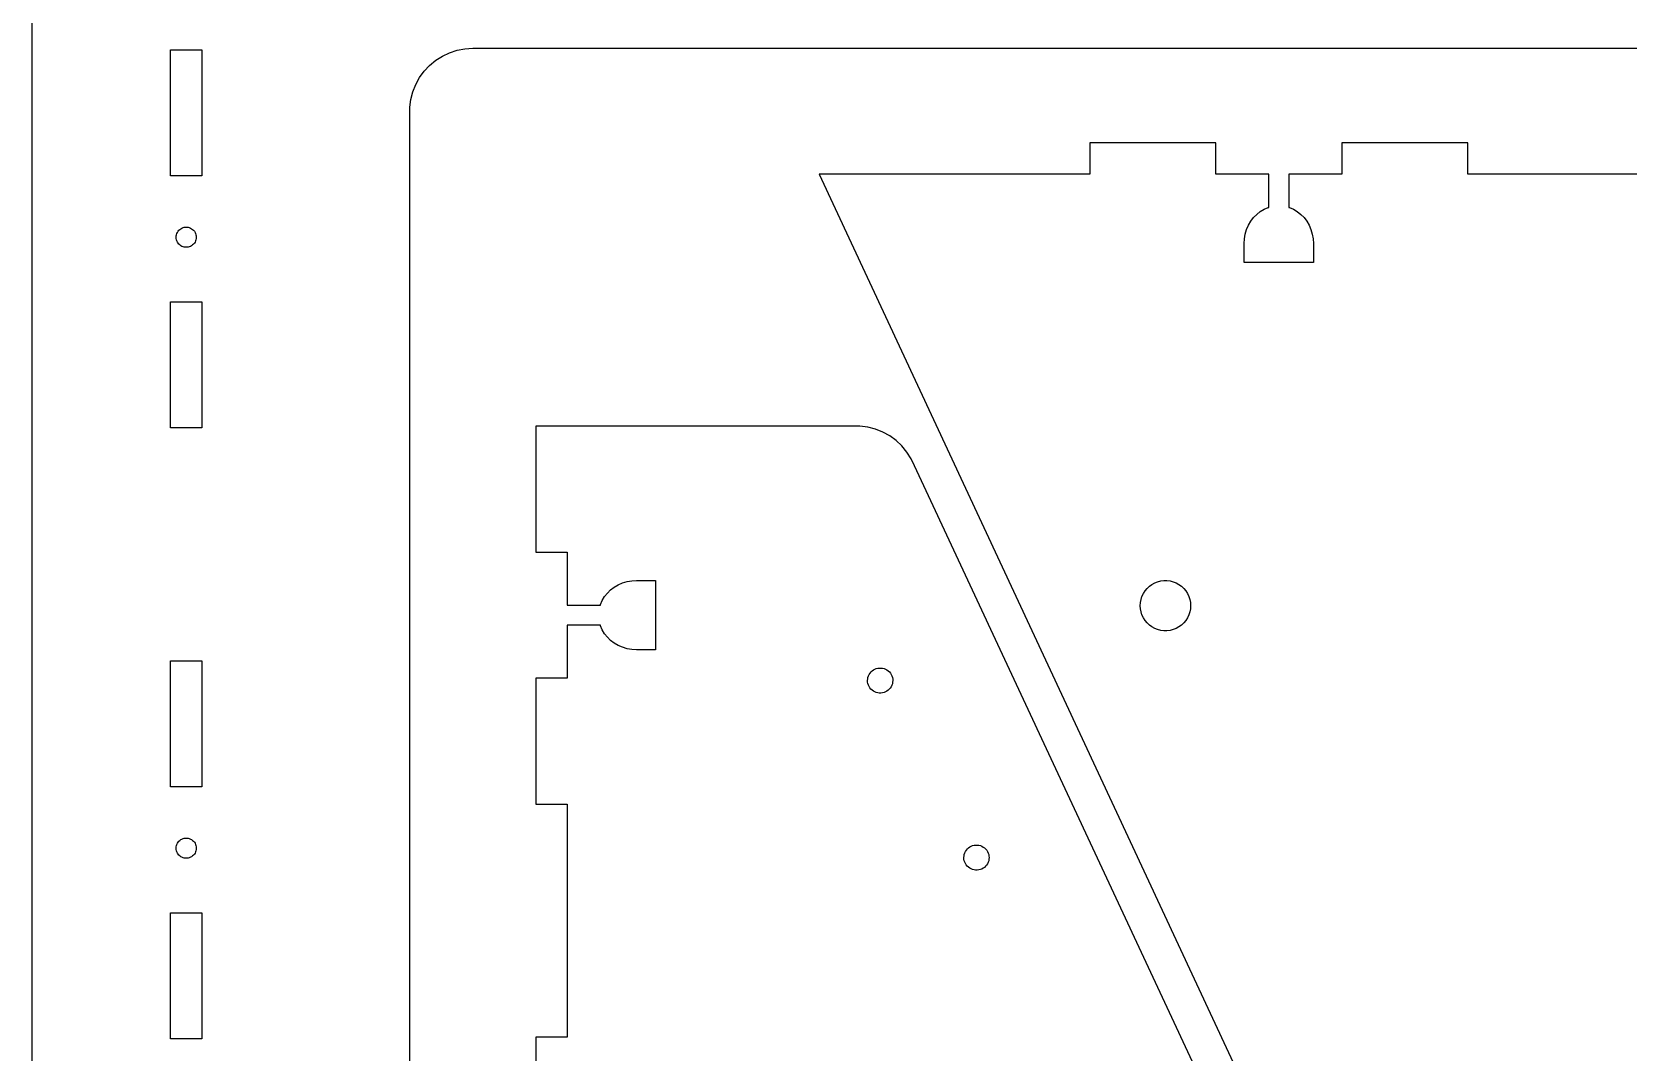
# Model space of a CAD drawing. Header units: metres. Extents: x -400 to 400, y -75 to 435.
# Drawn here: x 10 to 263.5, y 175.6 to 337.6 of the extents above; entities that cross this region are included whole.
import ezdxf

# ---------------------------------------------------------------- set-up
doc = ezdxf.new("R2010")
doc.units = ezdxf.units.M

msp = doc.modelspace()

# ---------------------------------------------------------------- linework, layer by layer
for p, q in [((10, 425), (10, 6)), ((32, 314.75), (32, 334.75)), ((32, 334.75), (37, 334.75)), ((37, 334.75), (37, 314.75)), ((76.3187, 334.298), (77.5131, 334.686)), ((77.5131, 334.686), (78.7467, 334.921)), ((78.7467, 334.921), (80, 335)), ((80, 335), (330, 335)), ((72.2949, 331.374), (73.1545, 332.29)), ((73.1545, 332.29), (74.1221, 333.09)), ((74.1221, 333.09), (75.1824, 333.763)), ((75.1824, 333.763), (76.3187, 334.298)), ((70.9517, 329.258), (71.5567, 330.358)), ((71.5567, 330.358), (72.2949, 331.374)), ((70.1771, 326.874), (70.4894, 328.09)), ((70.4894, 328.09), (70.9517, 329.258)), ((70, 61), (70, 325)), ((70, 325), (70.0197, 325)), ((70.0197, 325.628), (70.1771, 326.874)), ((70.0197, 325), (70.0197, 325.628)), ((198, 320), (178, 320)), ((178, 320), (178, 315)), ((198, 315), (198, 320)), ((238, 320), (218, 320)), ((218, 320), (218, 315)), ((238, 315), (238, 320)), ((37, 314.75), (32, 314.75)), ((178, 315), (135, 315)), ((135, 315), (259.831, 47.299)), ((206.4, 315), (198, 315)), ((206.4, 309.734), (206.4, 315)), ((218, 315), (209.6, 315)), ((209.6, 315), (209.6, 309.734)), ((315, 315), (238, 315)), ((205.053, 309.066), (205.658, 309.429)), ((205.658, 309.429), (206.3, 309.706)), ((206.3, 309.706), (206.4, 309.734)), ((209.6, 309.734), (209.7, 309.706)), ((209.7, 309.706), (210.342, 309.429)), ((210.342, 309.429), (210.947, 309.066)), ((202.886, 306.209), (203.18, 306.891)), ((203.18, 306.891), (203.55, 307.527)), ((203.55, 307.527), (203.991, 308.107)), ((203.991, 308.107), (204.494, 308.623)), ((204.494, 308.623), (205.053, 309.066)), ((210.947, 309.066), (211.506, 308.623)), ((211.506, 308.623), (212.009, 308.107)), ((212.009, 308.107), (212.45, 307.527)), ((212.45, 307.527), (212.82, 306.891)), ((212.82, 306.891), (213.114, 306.209)), ((32.9, 305), (32.9126, 305.201)), ((32.9126, 304.799), (32.9, 305)), ((32.9126, 305.201), (32.9503, 305.398)), ((32.9503, 304.602), (32.9126, 304.799)), ((32.9503, 305.398), (33.0124, 305.589)), ((33.0124, 304.411), (32.9503, 304.602)), ((33.0124, 305.589), (33.0979, 305.771)), ((33.0979, 304.229), (33.0124, 304.411)), ((33.0979, 305.771), (33.2056, 305.94)), ((33.2056, 304.06), (33.0979, 304.229)), ((33.2056, 305.94), (33.3337, 306.095)), ((33.3337, 306.095), (33.4801, 306.233)), ((33.4801, 306.233), (33.6427, 306.351)), ((33.6427, 306.351), (33.8188, 306.448)), ((33.8188, 306.448), (34.0056, 306.522)), ((34.0056, 306.522), (34.2002, 306.572)), ((34.2002, 306.572), (34.3995, 306.597)), ((34.3995, 306.597), (34.6005, 306.597)), ((34.6005, 306.597), (34.7998, 306.572)), ((34.7998, 306.572), (34.9944, 306.522)), ((34.9944, 306.522), (35.1812, 306.448)), ((35.1812, 306.448), (35.3573, 306.351)), ((35.3573, 306.351), (35.5199, 306.233)), ((35.5199, 306.233), (35.6663, 306.095)), ((35.6663, 306.095), (35.7944, 305.94)), ((35.7944, 305.94), (35.9021, 305.771)), ((35.9021, 304.229), (35.7944, 304.06)), ((35.9021, 305.771), (35.9876, 305.589)), ((35.9876, 304.411), (35.9021, 304.229)), ((35.9876, 305.589), (36.0497, 305.398)), ((36.0497, 304.602), (35.9876, 304.411)), ((36.0497, 305.398), (36.0874, 305.201)), ((36.0874, 304.799), (36.0497, 304.602)), ((36.0874, 305.201), (36.1, 305)), ((36.1, 305), (36.0874, 304.799)), ((202.5, 304), (202.543, 304.752)), ((202.543, 304.752), (202.673, 305.492)), ((202.673, 305.492), (202.886, 306.209)), ((213.114, 306.209), (213.327, 305.492)), ((213.327, 305.492), (213.457, 304.752)), ((213.457, 304.752), (213.5, 304)), ((33.3337, 303.905), (33.2056, 304.06)), ((33.4801, 303.767), (33.3337, 303.905)), ((33.6427, 303.649), (33.4801, 303.767)), ((33.8188, 303.552), (33.6427, 303.649)), ((34.0056, 303.478), (33.8188, 303.552)), ((34.2002, 303.428), (34.0056, 303.478)), ((34.3995, 303.403), (34.2002, 303.428)), ((34.6005, 303.403), (34.3995, 303.403)), ((34.7998, 303.428), (34.6005, 303.403)), ((34.9944, 303.478), (34.7998, 303.428)), ((35.1812, 303.552), (34.9944, 303.478)), ((35.3573, 303.649), (35.1812, 303.552)), ((35.5199, 303.767), (35.3573, 303.649)), ((35.6663, 303.905), (35.5199, 303.767)), ((35.7944, 304.06), (35.6663, 303.905)), ((202.5, 301), (202.5, 304)), ((213.5, 304), (213.5, 301)), ((213.5, 301), (202.5, 301)), ((32, 274.75), (32, 294.75)), ((32, 294.75), (37, 294.75)), ((37, 294.75), (37, 274.75)), ((37, 274.75), (32, 274.75)), ((141.499, 275), (90, 275)), ((90, 275), (90, 255)), ((142.745, 274.843), (141.499, 275)), ((143.961, 274.53), (142.745, 274.843)), ((145.129, 274.068), (143.961, 274.53)), ((146.229, 273.463), (145.129, 274.068)), ((147.245, 272.725), (146.229, 273.463)), ((148.161, 271.865), (147.245, 272.725)), ((148.961, 270.898), (148.161, 271.865)), ((149.634, 269.837), (148.961, 270.898)), ((150.169, 268.701), (149.634, 269.837)), ((275, 1), (150.169, 268.701)), ((90, 255), (95, 255)), ((95, 255), (95, 246.6)), ((100.934, 247.947), (101.377, 248.506)), ((101.377, 248.506), (101.893, 249.009)), ((101.893, 249.009), (102.473, 249.45)), ((102.473, 249.45), (103.109, 249.82)), ((103.109, 249.82), (103.791, 250.114)), ((103.791, 250.114), (104.508, 250.327)), ((104.508, 250.327), (105.248, 250.457)), ((105.248, 250.457), (106, 250.5)), ((106, 250.5), (109, 250.5)), ((109, 250.5), (109, 239.5)), ((186.281, 247.973), (186.495, 248.427)), ((186.495, 248.427), (186.764, 248.851)), ((186.764, 248.851), (187.084, 249.238)), ((187.084, 249.238), (187.45, 249.582)), ((187.45, 249.582), (187.857, 249.877)), ((187.857, 249.877), (188.297, 250.119)), ((188.297, 250.119), (188.764, 250.304)), ((188.764, 250.304), (189.25, 250.429)), ((189.25, 250.429), (189.749, 250.492)), ((189.749, 250.492), (190.251, 250.492)), ((190.251, 250.492), (190.75, 250.429)), ((190.75, 250.429), (191.236, 250.304)), ((191.236, 250.304), (191.703, 250.119)), ((191.703, 250.119), (192.143, 249.877)), ((192.143, 249.877), (192.55, 249.582)), ((192.55, 249.582), (192.916, 249.238)), ((192.916, 249.238), (193.236, 248.851)), ((193.236, 248.851), (193.505, 248.427)), ((193.505, 248.427), (193.719, 247.973)), ((95, 246.6), (100.266, 246.6)), ((100.266, 246.6), (100.294, 246.7)), ((100.294, 246.7), (100.571, 247.342)), ((100.571, 247.342), (100.934, 247.947)), ((186, 246.5), (186.032, 247.001)), ((186.032, 245.999), (186, 246.5)), ((186.032, 247.001), (186.126, 247.495)), ((186.126, 245.505), (186.032, 245.999)), ((186.126, 247.495), (186.281, 247.973)), ((193.719, 247.973), (193.874, 247.495)), ((193.874, 247.495), (193.968, 247.001)), ((193.968, 245.999), (193.874, 245.505)), ((193.968, 247.001), (194, 246.5)), ((194, 246.5), (193.968, 245.999)), ((100.266, 243.4), (95, 243.4)), ((95, 243.4), (95, 235)), ((100.294, 243.3), (100.266, 243.4)), ((186.281, 245.028), (186.126, 245.505)), ((186.495, 244.573), (186.281, 245.028)), ((186.764, 244.149), (186.495, 244.573)), ((187.084, 243.762), (186.764, 244.149)), ((187.45, 243.418), (187.084, 243.762)), ((187.857, 243.123), (187.45, 243.418)), ((192.55, 243.418), (192.143, 243.123)), ((192.916, 243.762), (192.55, 243.418)), ((193.236, 244.149), (192.916, 243.762)), ((193.505, 244.573), (193.236, 244.149)), ((193.719, 245.028), (193.505, 244.573)), ((193.874, 245.505), (193.719, 245.028)), ((100.571, 242.658), (100.294, 243.3)), ((100.934, 242.053), (100.571, 242.658)), ((101.377, 241.494), (100.934, 242.053)), ((101.893, 240.991), (101.377, 241.494)), ((102.473, 240.55), (101.893, 240.991)), ((188.297, 242.881), (187.857, 243.123)), ((188.764, 242.696), (188.297, 242.881)), ((189.25, 242.571), (188.764, 242.696)), ((189.749, 242.508), (189.25, 242.571)), ((190.251, 242.508), (189.749, 242.508)), ((190.75, 242.571), (190.251, 242.508)), ((191.236, 242.696), (190.75, 242.571)), ((191.703, 242.881), (191.236, 242.696)), ((192.143, 243.123), (191.703, 242.881)), ((103.109, 240.18), (102.473, 240.55)), ((103.791, 239.886), (103.109, 240.18)), ((104.508, 239.673), (103.791, 239.886)), ((105.248, 239.543), (104.508, 239.673)), ((106, 239.5), (105.248, 239.543)), ((109, 239.5), (106, 239.5)), ((32, 217.75), (32, 237.75)), ((32, 237.75), (37, 237.75)), ((37, 237.75), (37, 217.75)), ((142.955, 235.578), (143.091, 235.79)), ((143.091, 235.79), (143.251, 235.983)), ((143.251, 235.983), (143.435, 236.154)), ((143.435, 236.154), (143.639, 236.3)), ((143.639, 236.3), (143.86, 236.421)), ((143.86, 236.421), (144.094, 236.512)), ((144.094, 236.512), (144.337, 236.573)), ((144.337, 236.573), (144.586, 236.604)), ((144.586, 236.604), (144.838, 236.603)), ((144.838, 236.603), (145.087, 236.57)), ((145.087, 236.57), (145.33, 236.507)), ((145.33, 236.507), (145.563, 236.413)), ((145.563, 236.413), (145.782, 236.291)), ((145.782, 236.291), (145.985, 236.143)), ((145.985, 236.143), (146.167, 235.97)), ((146.167, 235.97), (146.327, 235.776)), ((146.327, 235.776), (146.46, 235.563)), ((95, 235), (90, 235)), ((90, 235), (90, 215)), ((142.704, 234.616), (142.72, 234.866)), ((142.718, 234.365), (142.704, 234.616)), ((142.764, 234.118), (142.718, 234.365)), ((142.72, 234.866), (142.769, 235.113)), ((142.841, 233.879), (142.764, 234.118)), ((142.769, 235.113), (142.847, 235.351)), ((142.947, 233.651), (142.841, 233.879)), ((142.847, 235.351), (142.955, 235.578)), ((143.081, 233.439), (142.947, 233.651)), ((143.24, 233.244), (143.081, 233.439)), ((143.422, 233.072), (143.24, 233.244)), ((146.156, 233.232), (145.972, 233.061)), ((146.317, 233.425), (146.156, 233.232)), ((146.452, 233.636), (146.317, 233.425)), ((146.56, 233.863), (146.452, 233.636)), ((146.46, 235.563), (146.566, 235.336)), ((146.639, 234.102), (146.56, 233.863)), ((146.566, 235.336), (146.643, 235.096)), ((146.687, 234.348), (146.639, 234.102)), ((146.643, 235.096), (146.689, 234.849)), ((146.704, 234.599), (146.687, 234.348)), ((146.689, 234.849), (146.704, 234.599)), ((143.625, 232.923), (143.422, 233.072)), ((143.844, 232.801), (143.625, 232.923)), ((144.077, 232.708), (143.844, 232.801)), ((144.32, 232.644), (144.077, 232.708)), ((144.569, 232.612), (144.32, 232.644)), ((144.821, 232.611), (144.569, 232.612)), ((145.07, 232.641), (144.821, 232.611)), ((145.313, 232.703), (145.07, 232.641)), ((145.547, 232.794), (145.313, 232.703)), ((145.768, 232.914), (145.547, 232.794)), ((145.972, 233.061), (145.768, 232.914)), ((37, 217.75), (32, 217.75)), ((90, 215), (95, 215)), ((95, 215), (95, 178)), ((32.9, 208), (32.9126, 208.201)), ((32.9126, 207.799), (32.9, 208)), ((32.9126, 208.201), (32.9503, 208.398)), ((32.9503, 208.398), (33.0124, 208.589)), ((33.0124, 208.589), (33.0979, 208.771)), ((33.0979, 208.771), (33.2056, 208.94)), ((33.2056, 208.94), (33.3337, 209.095)), ((33.3337, 209.095), (33.4801, 209.233)), ((33.4801, 209.233), (33.6427, 209.351)), ((33.6427, 209.351), (33.8188, 209.448)), ((33.8188, 209.448), (34.0056, 209.522)), ((34.0056, 209.522), (34.2002, 209.572)), ((34.2002, 209.572), (34.3995, 209.597)), ((34.3995, 209.597), (34.6005, 209.597)), ((34.6005, 209.597), (34.7998, 209.572)), ((34.7998, 209.572), (34.9944, 209.522)), ((34.9944, 209.522), (35.1812, 209.448)), ((35.1812, 209.448), (35.3573, 209.351)), ((35.3573, 209.351), (35.5199, 209.233)), ((35.5199, 209.233), (35.6663, 209.095)), ((35.6663, 209.095), (35.7944, 208.94)), ((35.7944, 208.94), (35.9021, 208.771)), ((35.9021, 208.771), (35.9876, 208.589)), ((35.9876, 208.589), (36.0497, 208.398)), ((36.0497, 208.398), (36.0874, 208.201)), ((36.0874, 208.201), (36.1, 208)), ((36.1, 208), (36.0874, 207.799)), ((158.387, 207.682), (158.548, 207.875)), ((158.548, 207.875), (158.732, 208.046)), ((158.732, 208.046), (158.936, 208.193)), ((158.936, 208.193), (159.156, 208.313)), ((159.156, 208.313), (159.39, 208.405)), ((159.39, 208.405), (159.634, 208.466)), ((159.634, 208.466), (159.883, 208.497)), ((159.883, 208.497), (160.134, 208.495)), ((160.134, 208.495), (160.383, 208.463)), ((160.383, 208.463), (160.626, 208.399)), ((160.626, 208.399), (160.859, 208.306)), ((160.859, 208.306), (161.079, 208.184)), ((161.079, 208.184), (161.281, 208.036)), ((161.281, 208.036), (161.464, 207.863)), ((161.464, 207.863), (161.623, 207.669)), ((32.9503, 207.602), (32.9126, 207.799)), ((33.0124, 207.411), (32.9503, 207.602)), ((33.0979, 207.229), (33.0124, 207.411)), ((33.2056, 207.06), (33.0979, 207.229)), ((33.3337, 206.905), (33.2056, 207.06)), ((33.4801, 206.767), (33.3337, 206.905)), ((33.6427, 206.649), (33.4801, 206.767)), ((33.8188, 206.552), (33.6427, 206.649)), ((34.0056, 206.478), (33.8188, 206.552)), ((34.2002, 206.428), (34.0056, 206.478)), ((34.3995, 206.403), (34.2002, 206.428)), ((34.6005, 206.403), (34.3995, 206.403)), ((34.7998, 206.428), (34.6005, 206.403)), ((34.9944, 206.478), (34.7998, 206.428)), ((35.1812, 206.552), (34.9944, 206.478)), ((35.3573, 206.649), (35.1812, 206.552)), ((35.5199, 206.767), (35.3573, 206.649)), ((35.6663, 206.905), (35.5199, 206.767)), ((35.7944, 207.06), (35.6663, 206.905)), ((35.9021, 207.229), (35.7944, 207.06)), ((35.9876, 207.411), (35.9021, 207.229)), ((36.0497, 207.602), (35.9876, 207.411)), ((36.0874, 207.799), (36.0497, 207.602)), ((158, 206.509), (158.017, 206.759)), ((158.015, 206.258), (158, 206.509)), ((158.061, 206.011), (158.015, 206.258)), ((158.017, 206.759), (158.065, 207.006)), ((158.137, 205.772), (158.061, 206.011)), ((158.065, 207.006), (158.144, 207.244)), ((158.243, 205.544), (158.137, 205.772)), ((158.144, 207.244), (158.252, 207.471)), ((158.377, 205.331), (158.243, 205.544)), ((158.252, 207.471), (158.387, 207.682)), ((158.536, 205.137), (158.377, 205.331)), ((161.613, 205.318), (161.452, 205.125)), ((161.748, 205.529), (161.613, 205.318)), ((161.623, 207.669), (161.757, 207.456)), ((161.856, 205.756), (161.748, 205.529)), ((161.757, 207.456), (161.863, 207.228)), ((161.935, 205.994), (161.856, 205.756)), ((161.863, 207.228), (161.939, 206.989)), ((161.983, 206.241), (161.935, 205.994)), ((161.939, 206.989), (161.985, 206.742)), ((162, 206.491), (161.983, 206.241)), ((161.985, 206.742), (162, 206.491)), ((158.719, 204.964), (158.536, 205.137)), ((158.921, 204.816), (158.719, 204.964)), ((159.141, 204.694), (158.921, 204.816)), ((159.374, 204.601), (159.141, 204.694)), ((159.617, 204.537), (159.374, 204.601)), ((159.866, 204.505), (159.617, 204.537)), ((160.117, 204.503), (159.866, 204.505)), ((160.366, 204.534), (160.117, 204.503)), ((160.61, 204.595), (160.366, 204.534)), ((160.844, 204.687), (160.61, 204.595)), ((161.064, 204.807), (160.844, 204.687)), ((161.268, 204.954), (161.064, 204.807)), ((161.452, 205.125), (161.268, 204.954)), ((32, 177.75), (32, 197.75)), ((32, 197.75), (37, 197.75)), ((37, 197.75), (37, 177.75)), ((37, 177.75), (32, 177.75)), ((95, 178), (90, 178)), ((90, 178), (90, 158))]:
    msp.add_line(p, q)

doc.saveas('drawing.dxf')
